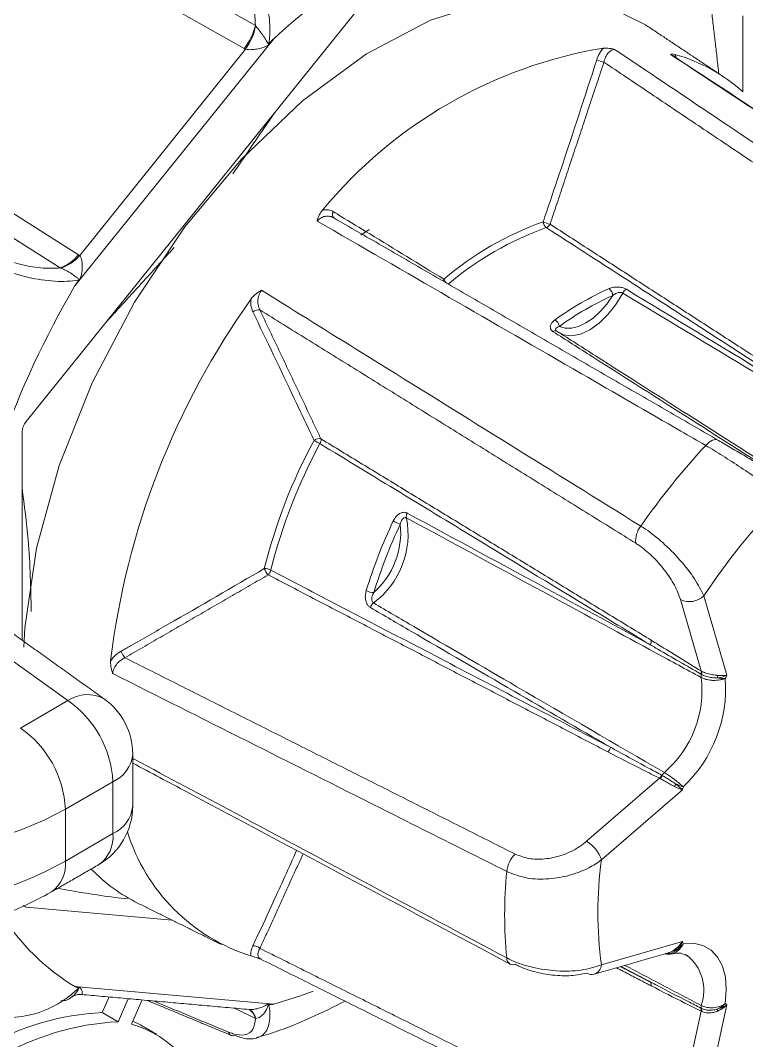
# Model space of a CAD drawing. Extents: x 12.1 to 108.7, y 1 to 80.4.
# Drawn here: x 81.182 to 81.826, y 5.116 to 6.02 of the extents above; entities that cross this region are included whole.
import ezdxf

# ---------------------------------------------------------------- set-up
doc = ezdxf.new("R2010")
doc.units = 0
doc.header["$MEASUREMENT"] = 0
doc.linetypes.add('SLD-Solid', pattern=[0])
doc.layers.get('0').update_dxf_attribs({"linetype": 'CONTINUOUS'})

msp = doc.modelspace()

# ---------------------------------------------------------------- linework, layer by layer
at = {"color": 7, "linetype": 'SLD-Solid', "lineweight": 15}
for p, q in [((81.16079, 6.14554), (81.39023, 6.01573)), ((81.38036, 5.99518), (81.15092, 6.12499)), ((81.49937, 6.05299), (81.18708, 5.66451)), ((81.82226, 5.9568), (81.82226, 6.02412)), ((81.40648, 6.00394), (81.2301, 5.78452)), ((81.23456, 5.81169), (81.38156, 5.99455)), ((81.01227, 5.95251), (81.23346, 5.81243)), ((81.21738, 5.80071), (80.99619, 5.94078)), ((81.491, 5.83474), (81.48369, 5.8298)), ((81.18354, 5.6554), (81.18354, 5.47063)), ((81.7878, 5.50983), (81.80819, 5.43949)), ((81.78537, 5.44332), (81.767, 5.50669)), ((81.12087, 5.49096), (81.2241, 5.41708)), ((81.2241, 5.41708), (81.18202, 5.39278)), ((81.68382, 5.29231), (81.74848, 5.34825)), ((81.22185, 5.32088), (81.26394, 5.34518)), ((81.26394, 5.34518), (81.26394, 5.29914)), ((81.76876, 5.33788), (81.697, 5.27578)), ((81.22185, 5.32088), (81.22185, 5.27485)), ((81.26394, 5.29914), (81.22185, 5.27485)), ((81.18444, 5.23552), (81.18708, 5.23396)), ((81.18708, 5.23396), (81.31654, 5.22239)), ((81.697, 5.18275), (81.76876, 5.20352)), ((81.77221, 5.19159), (81.7715, 5.19195)), ((81.2301, 5.16362), (81.40648, 5.14785)), ((81.25462, 5.1405), (81.26054, 5.15431)), ((81.26876, 5.13233), (81.27753, 5.15279)), ((81.28058, 5.13018), (81.2898, 5.15169)), ((81.80819, 5.14742), (81.7878, 5.05355)), ((81.26876, 5.13233), (81.25462, 5.1405)), ((81.39023, 5.13535), (81.37183, 5.14436)), ((81.767, 5.05716), (81.78537, 5.14174)), ((81.28848, 5.12948), (81.28177, 5.13296))]:
    msp.add_line(p, q, dxfattribs=at)
at = {"color": 7, "linetype": 'SLD-Solid', "lineweight": 15, "flags": 128}
for points in [[(81.73607, 6.0162), (81.7013, 6.03336), (81.65369, 6.04217), (81.60123, 6.03778), (81.54562, 6.02033), (81.48863, 5.99039), (81.4321, 5.94891), (81.37784, 5.89724), (81.32761, 5.83702), (81.28301, 5.7702), (81.24547, 5.69892), (81.21622, 5.62548), (81.19617, 5.55224), (81.18599, 5.48154), (81.18502, 5.46451)], [(81.71588, 5.77844), (81.70987, 5.76834), (81.70276, 5.75926), (81.69489, 5.75164), (81.68663, 5.74582), (81.67836, 5.7421), (81.67049, 5.74063), (81.66338, 5.7415), (81.65737, 5.74466)], [(81.65968, 5.74891), (81.66481, 5.74735), (81.67058, 5.74733), (81.67679, 5.74886), (81.68321, 5.75187), (81.68964, 5.75628), (81.69585, 5.76192), (81.70162, 5.7686), (81.70675, 5.77608)], [(81.78937, 5.64329), (81.79085, 5.6448), (81.79238, 5.64609), (81.79393, 5.64711), (81.79545, 5.64785), (81.79693, 5.6483), (81.79831, 5.64843), (81.79957, 5.64825), (81.80068, 5.64776)], [(81.76946, 5.2015), (81.77865, 5.20191), (81.78695, 5.20004), (81.79412, 5.19593), (81.79993, 5.18972), (81.8042, 5.18159), (81.8068, 5.1718), (81.80765, 5.16065), (81.80672, 5.14848)], [(81.22758, 5.15442), (81.22962, 5.15604), (81.23286, 5.16015), (81.23339, 5.16108), (81.23369, 5.16168), (81.23383, 5.16205), (81.23386, 5.16217), (81.23387, 5.16229), (81.23386, 5.16234), (81.23382, 5.16237), (81.23378, 5.16238), (81.23368, 5.16236), (81.23365, 5.16235), (81.23365, 5.16235)], [(81.40648, 5.14785), (81.43024, 5.15535), (81.4415, 5.15954)]]:
    msp.add_lwpolyline(points, dxfattribs=at)
at = {"color": 7, "linetype": 'SLD-Solid', "lineweight": 15}
for centre, radius, start, end in [((81.74997, 5.63163), 0.50656, 107.30047, 132.69416), ((81.6433, 5.90185), 0.23789, 6.39419, 56.18089), ((81.33789, 6.02823), 0.05382, 322.11772, 346.57603), ((81.33607, 6.02652), 0.05559, 324.90223, 348.38753), ((81.42754, 6.01199), 0.02821, 206.09013, 207.20676), ((81.76675, 5.5904), 0.41093, 99.52025, 140.47437), ((81.72171, 5.84577), 0.14979, 47.83465, 74.35336), ((81.70662, 6.01514), 0.03287, 245.26051, 256.90099), ((81.46272, 5.84805), 0.00415, 143.66918, 227.22868), ((81.74065, 5.5748), 0.28334, 109.65713, 130.3375), ((81.74223, 5.5729), 0.27986, 109.65713, 130.3375), ((81.65191, 5.8418), 0.00657, 181.57317, 234.47501), ((81.66078, 5.87515), 0.03692, 245.26452, 255.40871), ((81.64562, 5.84269), 0.00671, 291.56459, 330.87058), ((81.20546, 5.83394), 0.03531, 289.74024, 322.46744), ((81.2066, 5.83548), 0.03671, 287.87172, 319.599), ((81.26819, 5.82353), 0.0482, 224.23072, 224.82913), ((81.56321, 5.7879), 0.00662, 154.3525, 170.58569), ((81.56675, 5.79486), 0.01035, 203.28271, 228.92576), ((81.95548, 5.36127), 0.83984, 149.73733, 170.95621), ((81.8178, 5.52947), 0.2774, 114.27811, 125.71652), ((81.69971, 5.77655), 0.00706, 356.19256, 55.13068), ((81.72237, 5.77526), 0.00722, 116.57403, 153.89974), ((81.95372, 5.36847), 0.69682, 144.49592, 173.09272), ((81.81887, 5.5275), 0.2727, 114.27811, 125.71652), ((81.3928, 5.75635), 0.00721, 77.96001, 131.23786), ((81.65118, 5.74746), 0.00862, 9.69427, 57.12056), ((81.65606, 5.74226), 0.00274, 61.35823, 135.28529), ((81.86852, 5.41701), 0.4847, 151.57835, 166.01029), ((81.86854, 5.41705), 0.47876, 151.57835, 166.01029), ((81.44674, 5.6423), 0.00703, 76.51893, 129.70175), ((81.39794, 5.5583), 0.09979, 60.22926, 63.63986), ((81.44228, 5.64822), 0.00617, 327.6035, 8.54318), ((82.28748, 5.18402), 0.67753, 137.32271, 145.08814), ((82.27222, 5.19186), 0.57945, 135.69133, 146.71953), ((81.52997, 5.58044), 0.00592, 150.9265, 193.79231), ((81.94273, 5.37389), 0.47551, 154.80349, 162.78515), ((81.44986, 5.5645), 0.07576, 306.53607, 11.05257), ((81.44767, 5.56622), 0.07142, 311.69796, 5.89068), ((81.94169, 5.37455), 0.46744, 154.80349, 162.78515), ((81.52899, 5.60522), 0.03329, 240.2437, 252.02563), ((81.7477, 5.55888), 0.0204, 140.81604, 186.36574), ((81.41272, 5.53915), 0.01534, 198.8576, 223.56246), ((81.3983, 5.52199), 0.0122, 62.24936, 90.46299), ((81.39573, 5.53467), 0.00846, 313.91061, 347.13141), ((81.49517, 5.52659), 0.01369, 240.98383, 270.05668), ((81.77507, 5.52372), 0.01885, 244.65949, 312.50166), ((81.50055, 5.49705), 0.00862, 130.33098, 163.34183), ((81.73505, 5.46972), 0.00608, 328.6091, 8.70498), ((81.28652, 5.46578), 0.01598, 197.87811, 222.16206), ((81.68995, 5.42611), 0.09614, 310.76764, 6.821), ((81.68709, 5.42791), 0.11996, 313.36553, 4.22311), ((81.78033, 5.44246), 0.00511, 338.05331, 9.70612), ((81.79076, 5.4385), 0.00544, 161.27214, 190.27792), ((81.78058, 5.44196), 0.00531, 341.20496, 12.23868), ((81.8106, 5.43646), 0.01099, 164.32456, 176.18725), ((82.21404, 5.22099), 0.46093, 151.70223, 152.09016), ((81.24139, 5.3915), 0.03087, 60.8492, 124.06056), ((81.22151, 5.36967), 0.06, 0, 54.40955), ((81.17108, 5.34072), 0.09296, 2.75234, 55.22641), ((81.129, 5.31642), 0.09296, 2.75234, 55.22641), ((81.69677, 5.37774), 0.00847, 313.96513, 346.14149), ((81.25266, 5.37183), 0.02894, 292.95059, 355.72927), ((81.74258, 5.35421), 0.00838, 314.75173, 337.65583), ((81.74308, 5.3544), 0.00862, 312.43073, 334.71887), ((81.75873, 5.34703), 0.00868, 133.75363, 154.84802), ((81.77201, 5.3361), 0.01129, 142.07981, 154.93284), ((82.13059, 5.25053), 0.37222, 165.98099, 166.42835), ((81.22151, 5.32363), 0.06, 299.99731, 0), ((81.2519, 5.32633), 0.02974, 293.88355, 354.7963), ((81.43626, 5.34986), 0.16678, 197.17742, 252.62783), ((81.23434, 5.29599), 0.02977, 305.2317, 6.08048), ((81.66819, 5.26634), 0.03031, 18.15745, 58.95779), ((81.19225, 5.27169), 0.02978, 305.27012, 6.07703), ((81.63809, 5.26306), 0.02514, 134.46512, 174.27147), ((82.03221, 5.22927), 0.33843, 172.09981, 187.90019), ((81.35461, 5.37444), 0.15317, 224.1517, 243.56208), ((82.00658, 5.22724), 0.39537, 174.43694, 185.56306), ((81.33122, 5.33056), 0.19517, 211.80275, 238.79582), ((81.90924, 5.25053), 0.14814, 198.50243, 199.32924), ((81.38857, 5.1914), 0.00827, 46.11697, 93.59712), ((81.76117, 5.19321), 0.00305, 50.58132, 78.35287), ((81.61938, 5.18877), 0.0063, 178.64713, 238.23597), ((81.61838, 5.1884), 0.00551, 245.13418, 292.46674), ((81.74844, 5.16022), 0.03936, 339.93063, 52.85467), ((81.68838, 5.18266), 0.00848, 237.50938, 284.88152), ((81.68715, 5.18376), 0.0099, 290.14284, 354.17128), ((81.73769, 5.16519), 0.00351, 343.40953, 43.50978), ((81.26669, 5.14751), 0.03621, 154.49149, 155.82103), ((81.43512, 5.13719), 0.03443, 161.61385, 162.96273), ((81.85988, 5.22097), 0.08989, 233.74643, 234.89998), ((81.26526, 4.91164), 0.2291, 92.66082, 147.29955), ((81.37789, 5.13248), 0.01267, 13.06967, 57.87965), ((81.38112, 5.13524), 0.00873, 44.84736, 64.40205), ((81.37779, 5.13245), 0.01306, 12.83922, 43.2081), ((81.78102, 5.14266), 0.00444, 348.07572, 24.28967), ((81.78957, 5.14579), 0.00427, 167.36693, 201.75742), ((81.78153, 5.14262), 0.00438, 345.73147, 21.24843), ((81.81687, 5.14635), 0.01745, 189.07646, 195.10293), ((81.28011, 4.90075), 0.23186, 92.80505, 148.59949), ((81.25356, 5.03721), 0.09683, 10.37871, 73.79273), ((81.37091, 5.12461), 0.00481, 197.00509, 245.57702), ((81.37058, 5.12446), 0.00455, 248.54523, 289.19716)]:
    msp.add_arc(centre, radius, start, end, dxfattribs=at)
for centre, major_axis, ratio, start_param, end_param in [((81.19061, 5.65948), (0.005, 0.00866), 0.577407, 1.308963, 2.356117), ((81.04508, 5.43242), (0.24992, -0.01056), 0.603442, 4.004832, 5.523269), ((81.04508, 5.36741), (0.24994, 0.00962), 0.549881, 3.95819, 5.476626), ((81.19061, 5.24307), (0.005, 0.00866), 0.577356, 3.13471, 3.403314)]:
    msp.add_ellipse(centre, major_axis=major_axis, ratio=ratio, start_param=start_param, end_param=end_param, dxfattribs=at)
for points, knots in [([(81.89425, 5.97281), (81.89267, 5.98074), (81.88667, 6.01096), (81.86914, 6.05883), (81.83758, 6.11119), (81.80827, 6.14491), (81.78848, 6.15807), (81.78463, 6.16063)], [0, 0, 0, 0, 0.100725, 0.383813, 0.663284, 0.934608, 1, 1, 1, 1]), ([(81.37208, 6.07793), (81.37637, 6.07438), (81.38491, 6.06731), (81.39472, 6.05138), (81.40137, 6.03303), (81.40364, 6.01535), (81.40293, 6.00428), (81.40224, 5.9998), (81.4022, 5.99958)], [0, 0, 0, 0, 0.20087, 0.40002, 0.605987, 0.832568, 0.991709, 1, 1, 1, 1]), ([(81.39023, 6.01573), (81.39001, 6.02097), (81.38957, 6.03143), (81.38469, 6.04676), (81.37696, 6.06041), (81.36986, 6.06638), (81.36631, 6.06937)], [0, 0, 0, 0, 0.255736, 0.511069, 0.755325, 1, 1, 1, 1]), ([(81.39053, 6.01533), (81.39123, 6.01445), (81.39298, 6.01227), (81.39585, 6.00851), (81.39874, 6.00434), (81.40067, 6.00134), (81.40147, 5.9996), (81.40186, 5.99932), (81.40194, 5.9993), (81.40199, 5.99932), (81.40205, 5.99935), (81.40211, 5.99941), (81.40216, 5.99949), (81.40219, 5.99956), (81.4022, 5.99958)], [0, 0, 0, 0, 0.153502, 0.380166, 0.626293, 0.875654, 0.967797, 0.976809, 0.980954, 0.984134, 0.9874, 0.990544, 0.996552, 1, 1, 1, 1]), ([(81.40245, 5.99909), (81.40235, 5.99897), (81.40215, 5.99874), (81.40176, 5.99835), (81.40081, 5.9976), (81.39838, 5.99648), (81.39437, 5.99522), (81.38928, 5.99436), (81.3848, 5.99407), (81.38246, 5.99442), (81.38156, 5.99455)], [0, 0, 0, 0, 0.020895, 0.038908, 0.075404, 0.191564, 0.449116, 0.682572, 0.877716, 1, 1, 1, 1]), ([(81.4022, 5.99958), (81.40331, 6.00071), (81.40474, 6.00217), (81.40616, 6.00362), (81.40648, 6.00394)], [0, 0, 0, 0, 0.779301, 1, 1, 1, 1]), ([(81.40648, 6.00394), (81.40623, 6.00364), (81.40489, 6.00202), (81.40354, 6.0004), (81.40245, 5.99909)], [0, 0, 0, 0, 0.1860264, 1, 1, 1, 1]), ([(81.69287, 5.98529), (81.69298, 5.98564), (81.69382, 5.98813), (81.69565, 5.99198), (81.69786, 5.99458), (81.69878, 5.99567)], [0, 0, 0, 0, 0.086635, 0.616356, 1, 1, 1, 1]), ([(81.69878, 5.99567), (81.7, 5.99567), (81.70286, 5.99568), (81.70652, 5.99495), (81.70863, 5.99448), (81.70868, 5.99447)], [0, 0, 0, 0, 0.417944, 0.987082, 1, 1, 1, 1]), ([(81.70868, 5.99447), (81.70801, 5.99437), (81.7063, 5.99411), (81.70363, 5.9922), (81.70106, 5.98869), (81.69973, 5.98536), (81.69924, 5.98341), (81.69917, 5.98313)], [0, 0, 0, 0, 0.164481, 0.417753, 0.679386, 0.95477, 1, 1, 1, 1]), ([(81.70868, 5.99447), (81.71464, 5.99047), (81.74774, 5.96823), (81.85385, 5.89691), (81.95398, 5.82956), (82.02698, 5.78046)], [0, 0, 0, 0, 0.056184, 0.311886, 1, 1, 1, 1]), ([(81.75805, 5.99006), (81.75806, 5.99006), (81.75845, 5.99031), (81.75928, 5.99064), (81.76127, 5.9902), (81.76211, 5.99001)], [0, 0, 0, 0, 0.0129183, 0.5820561, 1, 1, 1, 1]), ([(82.08447, 5.77532), (82.07751, 5.7799), (82.04274, 5.80279), (81.93393, 5.87439), (81.83208, 5.94137), (81.75805, 5.99006)], [0, 0, 0, 0, 0.063926, 0.319628, 1, 1, 1, 1]), ([(81.75973, 5.9891), (81.75939, 5.9894), (81.75886, 5.98986), (81.75826, 5.99001), (81.75805, 5.99006)], [0, 0, 0, 0, 0.644508, 1, 1, 1, 1]), ([(82.08587, 5.77469), (82.05466, 5.79524), (81.94599, 5.8668), (81.83729, 5.93828), (81.75982, 5.98923)], [0, 0, 0, 0, 0.287192, 1, 1, 1, 1]), ([(81.76211, 5.99001), (81.76236, 5.98952), (81.76279, 5.98866), (81.76299, 5.98755), (81.76308, 5.98708)], [0, 0, 0, 0, 0.5677674, 1, 1, 1, 1]), ([(81.64534, 5.84162), (81.6464, 5.84476), (81.65175, 5.86043), (81.66783, 5.90827), (81.68239, 5.95307), (81.69287, 5.98529)], [0, 0, 0, 0, 0.0656029, 0.3280162, 1, 1, 1, 1]), ([(81.44502, 5.84227), (81.44503, 5.84231), (81.44551, 5.84427), (81.44652, 5.8477), (81.44881, 5.85067), (81.44979, 5.85193)], [0, 0, 0, 0, 0.012918, 0.582056, 1, 1, 1, 1]), ([(81.45991, 5.84501), (81.4597, 5.84513), (81.45827, 5.84596), (81.45533, 5.84683), (81.45111, 5.84643), (81.44756, 5.84474), (81.44574, 5.84296), (81.44502, 5.84227)], [0, 0, 0, 0, 0.04523, 0.320614, 0.582247, 0.835519, 1, 1, 1, 1]), ([(81.44979, 5.85193), (81.45109, 5.85213), (81.45421, 5.8526), (81.45741, 5.85165), (81.45914, 5.85065), (81.45938, 5.85051)], [0, 0, 0, 0, 0.383644, 0.913365, 1, 1, 1, 1]), ([(81.45938, 5.85051), (81.46154, 5.84919), (81.47232, 5.84262), (81.50514, 5.82261), (81.53545, 5.80409), (81.55725, 5.79077)], [0, 0, 0, 0, 0.065603, 0.328016, 1, 1, 1, 1]), ([(81.78937, 5.64329), (81.78203, 5.64753), (81.74534, 5.66873), (81.63054, 5.73506), (81.52311, 5.79714), (81.44502, 5.84227)], [0, 0, 0, 0, 0.063926, 0.319628, 1, 1, 1, 1]), ([(81.92919, 5.65461), (81.9269, 5.65609), (81.91547, 5.66349), (81.86744, 5.69459), (81.77603, 5.75375), (81.69375, 5.80693), (81.64809, 5.83645)], [0, 0, 0, 0, 0.024416, 0.122079, 0.512732, 1, 1, 1, 1]), ([(81.15978, 5.81245), (81.16132, 5.81163), (81.16741, 5.80838), (81.18107, 5.80352), (81.20018, 5.80002), (81.2117, 5.80048), (81.21738, 5.80071)], [0, 0, 0, 0, 0.092743, 0.368056, 0.688408, 1, 1, 1, 1]), ([(81.23456, 5.81169), (81.23499, 5.81097), (81.23613, 5.80912), (81.23688, 5.80478), (81.23692, 5.79936), (81.23614, 5.79465), (81.23522, 5.79161), (81.2346, 5.79041), (81.23428, 5.78991), (81.2341, 5.78967), (81.234, 5.78954)], [0, 0, 0, 0, 0.122284, 0.317428, 0.550884, 0.808436, 0.924596, 0.961092, 0.979105, 1, 1, 1, 1]), ([(81.23365, 5.7899), (81.23348, 5.78987), (81.23038, 5.78932), (81.22059, 5.78831), (81.20172, 5.78935), (81.17852, 5.79462), (81.1624, 5.80085), (81.15513, 5.80477), (81.15329, 5.80576)], [0, 0, 0, 0, 0.008302, 0.1535201, 0.4388254, 0.6982845, 0.9237909, 1, 1, 1, 1]), ([(81.23365, 5.7899), (81.23368, 5.78993), (81.23374, 5.78997), (81.23381, 5.79005), (81.23385, 5.79012), (81.23387, 5.7902), (81.23387, 5.79032), (81.23377, 5.7906), (81.23306, 5.79137), (81.23088, 5.79318), (81.22682, 5.79603), (81.22194, 5.79884), (81.21898, 5.80008), (81.21787, 5.80054)], [0, 0, 0, 0, 0.006251, 0.010873, 0.014164, 0.017464, 0.021803, 0.032032, 0.073944, 0.240397, 0.569572, 0.838891, 1, 1, 1, 1]), ([(81.2301, 5.78452), (81.23036, 5.78492), (81.23154, 5.78671), (81.23273, 5.7885), (81.23365, 5.7899)], [0, 0, 0, 0, 0.220699, 1, 1, 1, 1]), ([(81.234, 5.78954), (81.23294, 5.78818), (81.23164, 5.78651), (81.23034, 5.78483), (81.2301, 5.78452)], [0, 0, 0, 0, 0.813974, 1, 1, 1, 1]), ([(81.38646, 5.77315), (81.38754, 5.77445), (81.3901, 5.77752), (81.39358, 5.77968), (81.39561, 5.78083), (81.39565, 5.78085)], [0, 0, 0, 0, 0.417944, 0.987082, 1, 1, 1, 1]), ([(81.39565, 5.78085), (81.39512, 5.78001), (81.39366, 5.77771), (81.3924, 5.77324), (81.39238, 5.76793), (81.39366, 5.76491), (81.3943, 5.7634)], [0, 0, 0, 0, 0.156476, 0.428039, 0.712633, 1, 1, 1, 1]), ([(81.39565, 5.78085), (81.40195, 5.77694), (81.4369, 5.75521), (81.54898, 5.68554), (81.65476, 5.61974), (81.73188, 5.57178)], [0, 0, 0, 0, 0.056184, 0.311886, 1, 1, 1, 1]), ([(81.71914, 5.78172), (81.71889, 5.78186), (81.71783, 5.78246), (81.7153, 5.78336), (81.71155, 5.78387), (81.70736, 5.78364), (81.70506, 5.78281), (81.70374, 5.78234)], [0, 0, 0, 0, 0.056803, 0.249162, 0.475339, 0.701406, 1, 1, 1, 1]), ([(81.71914, 5.78172), (81.76105, 5.75639), (81.83112, 5.71405), (81.90108, 5.67165), (81.92919, 5.65461)], [0, 0, 0, 0, 0.598184, 1, 1, 1, 1]), ([(81.38805, 5.76177), (81.38733, 5.76369), (81.38603, 5.76717), (81.38633, 5.7713), (81.38646, 5.77315)], [0, 0, 0, 0, 0.552199, 1, 1, 1, 1]), ([(81.70675, 5.77608), (81.70763, 5.77675), (81.70911, 5.77787), (81.71143, 5.77878), (81.71297, 5.77902), (81.71411, 5.77902), (81.71489, 5.77888), (81.71552, 5.77865), (81.71576, 5.7785), (81.71588, 5.77844)], [0, 0, 0, 0, 0.34673, 0.581129, 0.720204, 0.790705, 0.905611, 0.953256, 1, 1, 1, 1]), ([(81.97082, 5.62461), (81.95784, 5.63247), (81.91481, 5.6585), (81.82987, 5.70981), (81.75782, 5.75318), (81.71588, 5.77844)], [0, 0, 0, 0, 0.153014, 0.506934, 1, 1, 1, 1]), ([(81.44224, 5.64771), (81.44108, 5.65019), (81.43527, 5.66261), (81.41739, 5.70055), (81.40032, 5.73616), (81.38805, 5.76177)], [0, 0, 0, 0, 0.065603, 0.328016, 1, 1, 1, 1]), ([(81.65586, 5.7547), (81.65483, 5.75385), (81.65304, 5.75238), (81.65175, 5.74987), (81.65155, 5.74768), (81.65226, 5.74567), (81.6535, 5.74468), (81.65412, 5.74418)], [0, 0, 0, 0, 0.273331, 0.47686, 0.65651, 0.828448, 1, 1, 1, 1]), ([(81.8587, 5.61391), (81.83127, 5.63135), (81.77454, 5.66741), (81.70637, 5.71085), (81.66562, 5.73685), (81.65412, 5.74418)], [0, 0, 0, 0, 0.401816, 0.831187, 1, 1, 1, 1]), ([(81.65737, 5.74466), (81.65711, 5.74486), (81.65679, 5.7451), (81.65641, 5.74564), (81.65624, 5.74631), (81.65661, 5.74721), (81.65771, 5.74817), (81.65894, 5.74863), (81.65968, 5.74891)], [0, 0, 0, 0, 0.118661, 0.142604, 0.293282, 0.465512, 0.680632, 1, 1, 1, 1]), ([(81.65737, 5.74466), (81.66886, 5.73733), (81.70958, 5.71138), (81.79224, 5.65877), (81.8635, 5.61352), (81.90546, 5.58688)], [0, 0, 0, 0, 0.139147, 0.493066, 1, 1, 1, 1]), ([(81.74024, 5.46655), (81.73786, 5.468), (81.72594, 5.47527), (81.6759, 5.50577), (81.5807, 5.56378), (81.49503, 5.61596), (81.44749, 5.64491)], [0, 0, 0, 0, 0.024416, 0.122079, 0.512732, 1, 1, 1, 1]), ([(81.80068, 5.64776), (81.80445, 5.64557), (81.81199, 5.64119), (81.82491, 5.63356), (81.83747, 5.62607), (81.84775, 5.61987), (81.85258, 5.6169), (81.8546, 5.61566)], [0, 0, 0, 0, 0.204174, 0.408136, 0.617898, 0.840881, 1, 1, 1, 1]), ([(81.85757, 5.59662), (81.8552, 5.5986), (81.84949, 5.60338), (81.83677, 5.61275), (81.82087, 5.62364), (81.80425, 5.63439), (81.79434, 5.64032), (81.78937, 5.64329)], [0, 0, 0, 0, 0.156463, 0.377207, 0.586936, 0.792743, 1, 1, 1, 1]), ([(81.18354, 5.60546), (81.18555, 5.59008), (81.19044, 5.55259), (81.19121, 5.51702), (81.19166, 5.49604)], [0, 0, 0, 0, 0.41028, 1, 1, 1, 1]), ([(81.5248, 5.58331), (81.52455, 5.58343), (81.52348, 5.58395), (81.52113, 5.58421), (81.51797, 5.58309), (81.51477, 5.58044), (81.5133, 5.57781), (81.51247, 5.57632)], [0, 0, 0, 0, 0.056803, 0.249162, 0.475339, 0.701406, 1, 1, 1, 1]), ([(81.5248, 5.58331), (81.56777, 5.56007), (81.63961, 5.52122), (81.7114, 5.48222), (81.74024, 5.46655)], [0, 0, 0, 0, 0.598184, 1, 1, 1, 1]), ([(81.51872, 5.57355), (81.51902, 5.57463), (81.51954, 5.57643), (81.52079, 5.57824), (81.5218, 5.579), (81.52263, 5.57931), (81.52328, 5.57935), (81.52385, 5.57921), (81.5241, 5.57908), (81.52422, 5.57902)], [0, 0, 0, 0, 0.34673, 0.581129, 0.720204, 0.790705, 0.905611, 0.953256, 1, 1, 1, 1]), ([(81.78541, 5.43753), (81.77209, 5.44477), (81.72798, 5.46874), (81.64093, 5.51597), (81.56717, 5.55582), (81.52422, 5.57902)], [0, 0, 0, 0, 0.153014, 0.506934, 1, 1, 1, 1]), ([(81.73188, 5.57178), (81.73327, 5.57089), (81.73958, 5.56689), (81.75182, 5.5572), (81.76721, 5.54162), (81.78044, 5.52459), (81.78536, 5.51473), (81.7878, 5.50983)], [0, 0, 0, 0, 0.06206, 0.280895, 0.514816, 0.758819, 1, 1, 1, 1]), ([(81.767, 5.50669), (81.76548, 5.51082), (81.76244, 5.51908), (81.75327, 5.53291), (81.74221, 5.54534), (81.73317, 5.55291), (81.72846, 5.55595), (81.72742, 5.55662)], [0, 0, 0, 0, 0.244965, 0.490375, 0.723034, 0.938923, 1, 1, 1, 1]), ([(81.27131, 5.46088), (81.2741, 5.46247), (81.28804, 5.47041), (81.33051, 5.49468), (81.36989, 5.51766), (81.3982, 5.53419)], [0, 0, 0, 0, 0.065603, 0.328016, 1, 1, 1, 1]), ([(81.40398, 5.53278), (81.40643, 5.53151), (81.41867, 5.52511), (81.47011, 5.49825), (81.56798, 5.44716), (81.65609, 5.40121), (81.705, 5.37571)], [0, 0, 0, 0, 0.024416, 0.122079, 0.512732, 1, 1, 1, 1]), ([(81.48853, 5.51461), (81.48817, 5.51313), (81.48756, 5.51053), (81.48781, 5.50669), (81.48872, 5.50362), (81.49021, 5.50106), (81.4916, 5.50003), (81.49229, 5.49952)], [0, 0, 0, 0, 0.273331, 0.47686, 0.65651, 0.828448, 1, 1, 1, 1]), ([(81.49497, 5.50362), (81.49468, 5.50383), (81.49433, 5.50409), (81.49382, 5.50484), (81.49341, 5.50592), (81.49336, 5.50778), (81.49386, 5.51021), (81.49469, 5.51189), (81.49518, 5.5129)], [0, 0, 0, 0, 0.118661, 0.142604, 0.293282, 0.465512, 0.680632, 1, 1, 1, 1]), ([(81.49497, 5.50362), (81.50692, 5.49663), (81.54924, 5.47185), (81.63514, 5.42169), (81.70915, 5.37865), (81.75273, 5.3533)], [0, 0, 0, 0, 0.139147, 0.493066, 1, 1, 1, 1]), ([(81.705, 5.37571), (81.67649, 5.39227), (81.61754, 5.42651), (81.54664, 5.4678), (81.50425, 5.49254), (81.49229, 5.49952)], [0, 0, 0, 0, 0.401816, 0.831187, 1, 1, 1, 1]), ([(81.78507, 5.44055), (81.77237, 5.44794), (81.75741, 5.45664), (81.74248, 5.46526), (81.74024, 5.46655)], [0, 0, 0, 0, 0.849802, 1, 1, 1, 1]), ([(81.74106, 5.47064), (81.74327, 5.46928), (81.75802, 5.46028), (81.7728, 5.45111), (81.78537, 5.44332)], [0, 0, 0, 0, 0.150177, 1, 1, 1, 1]), ([(81.26196, 5.45227), (81.26296, 5.45357), (81.26535, 5.45669), (81.26879, 5.4594), (81.271, 5.46069), (81.27131, 5.46088)], [0, 0, 0, 0, 0.383644, 0.913365, 1, 1, 1, 1]), ([(81.27467, 5.45506), (81.27442, 5.45493), (81.27262, 5.45403), (81.26953, 5.45186), (81.2662, 5.44804), (81.26431, 5.44427), (81.26396, 5.44198), (81.26382, 5.44107)], [0, 0, 0, 0, 0.04523, 0.320614, 0.582247, 0.835519, 1, 1, 1, 1]), ([(81.26382, 5.44107), (81.26381, 5.44112), (81.26308, 5.44331), (81.26193, 5.44718), (81.26195, 5.45075), (81.26196, 5.45227)], [0, 0, 0, 0, 0.012918, 0.582056, 1, 1, 1, 1]), ([(81.61308, 5.26557), (81.60563, 5.26931), (81.56841, 5.288), (81.45198, 5.34648), (81.34302, 5.40126), (81.26382, 5.44107)], [0, 0, 0, 0, 0.063926, 0.319628, 1, 1, 1, 1]), ([(81.80672, 5.43674), (81.80668, 5.43672), (81.80663, 5.43671), (81.80656, 5.43667), (81.80644, 5.43663), (81.80616, 5.43651), (81.80554, 5.43629), (81.80414, 5.43584), (81.8011, 5.43516), (81.79702, 5.43487), (81.79244, 5.43523), (81.78863, 5.43603), (81.78641, 5.43707), (81.78541, 5.43753)], [0, 0, 0, 0, 0.007067, 0.008531, 0.013729, 0.028139, 0.057805, 0.119651, 0.255243, 0.503841, 0.641027, 0.838394, 1, 1, 1, 1]), ([(81.79963, 5.43719), (81.79934, 5.43719), (81.79749, 5.43723), (81.79399, 5.43754), (81.78931, 5.43854), (81.78684, 5.43968), (81.78561, 5.44025)], [0, 0, 0, 0, 0.061214, 0.387729, 0.695884, 1, 1, 1, 1]), ([(81.78577, 5.44308), (81.78703, 5.44249), (81.78956, 5.44131), (81.79436, 5.44014), (81.79788, 5.43964), (81.79973, 5.43945), (81.80002, 5.43942)], [0, 0, 0, 0, 0.3024, 0.609801, 0.937989, 1, 1, 1, 1]), ([(81.80819, 5.43949), (81.80815, 5.43947), (81.80648, 5.43871), (81.80371, 5.43777), (81.8006, 5.43733), (81.79963, 5.43719)], [0, 0, 0, 0, 0.018348, 0.69417, 1, 1, 1, 1]), ([(81.79963, 5.43719), (81.80048, 5.43706), (81.80227, 5.4368), (81.80429, 5.43669), (81.8056, 5.43669), (81.80619, 5.43671), (81.80645, 5.43672), (81.80657, 5.43673), (81.80664, 5.43674), (81.80668, 5.43674), (81.80672, 5.43674)], [0, 0, 0, 0, 0.315172, 0.674072, 0.841266, 0.92242, 0.962073, 0.977142, 0.981068, 1, 1, 1, 1]), ([(81.80002, 5.43942), (81.80095, 5.43935), (81.80395, 5.43912), (81.80658, 5.43926), (81.80815, 5.43949), (81.80819, 5.43949)], [0, 0, 0, 0, 0.306093, 0.981681, 1, 1, 1, 1]), ([(81.705, 5.37571), (81.70725, 5.37448), (81.7185, 5.36829), (81.73359, 5.36004), (81.7465, 5.35309), (81.75034, 5.35102)], [0, 0, 0, 0, 0.149392, 0.746961, 1, 1, 1, 1]), ([(81.28151, 5.36581), (81.28216, 5.36546), (81.31256, 5.34924), (81.42307, 5.29027), (81.53296, 5.23165), (81.61308, 5.18891)], [0, 0, 0, 0, 0.005814, 0.275163, 1, 1, 1, 1]), ([(81.74848, 5.34825), (81.74351, 5.35074), (81.72813, 5.35844), (81.71294, 5.36631), (81.70265, 5.37164)], [0, 0, 0, 0, 0.323173, 1, 1, 1, 1]), ([(81.28151, 5.36167), (81.29754, 5.35313), (81.409, 5.2937), (81.52057, 5.23432), (81.6161, 5.18347)], [0, 0, 0, 0, 0.14378, 1, 1, 1, 1]), ([(81.76179, 5.34088), (81.76153, 5.34101), (81.75991, 5.34178), (81.75684, 5.34344), (81.75255, 5.34592), (81.75011, 5.34734), (81.74889, 5.34804)], [0, 0, 0, 0, 0.062329, 0.390489, 0.697879, 1, 1, 1, 1]), ([(81.75087, 5.35072), (81.75205, 5.35002), (81.75441, 5.3486), (81.75847, 5.346), (81.76137, 5.34412), (81.76287, 5.34319), (81.76311, 5.34304)], [0, 0, 0, 0, 0.303836, 0.61198, 0.938473, 1, 1, 1, 1]), ([(81.75273, 5.3533), (81.75368, 5.35272), (81.7558, 5.35142), (81.75903, 5.34914), (81.76269, 5.34639), (81.76571, 5.34396), (81.7678, 5.34218), (81.76872, 5.34137), (81.76911, 5.34102), (81.76928, 5.34086), (81.76936, 5.34079), (81.7694, 5.34075), (81.76943, 5.34072), (81.76946, 5.3407)], [0, 0, 0, 0, 0.161606, 0.358973, 0.496159, 0.744757, 0.880349, 0.942195, 0.971861, 0.986271, 0.991469, 0.992933, 1, 1, 1, 1]), ([(81.76876, 5.33788), (81.76873, 5.33789), (81.76744, 5.33837), (81.76522, 5.33929), (81.7626, 5.34051), (81.76179, 5.34088)], [0, 0, 0, 0, 0.018319, 0.693907, 1, 1, 1, 1]), ([(81.76946, 5.3407), (81.76943, 5.34071), (81.76939, 5.34072), (81.76932, 5.34074), (81.76922, 5.34076), (81.76899, 5.34083), (81.76847, 5.34099), (81.76731, 5.34137), (81.7655, 5.34203), (81.76387, 5.34272), (81.76311, 5.34304)], [0, 0, 0, 0, 0.018932, 0.022858, 0.037927, 0.07758, 0.158734, 0.325928, 0.684828, 1, 1, 1, 1]), ([(81.76311, 5.34304), (81.76379, 5.34246), (81.76601, 5.34059), (81.76777, 5.33891), (81.76874, 5.3379), (81.76876, 5.33788)], [0, 0, 0, 0, 0.30583, 0.981652, 1, 1, 1, 1]), ([(81.62048, 5.281), (81.6244, 5.27949), (81.63223, 5.27647), (81.64675, 5.27624), (81.66161, 5.27932), (81.67448, 5.28504), (81.68108, 5.29017), (81.68382, 5.29231)], [0, 0, 0, 0, 0.2041742, 0.4081358, 0.6178978, 0.8408813, 1, 1, 1, 1]), ([(81.38805, 5.19966), (81.38925, 5.20223), (81.39526, 5.21511), (81.40833, 5.24316), (81.41994, 5.26891), (81.42685, 5.28425)], [0, 0, 0, 0, 0.091824, 0.459122, 1, 1, 1, 1]), ([(81.697, 5.27578), (81.69338, 5.27335), (81.68467, 5.26749), (81.66762, 5.26122), (81.64793, 5.25827), (81.62867, 5.25934), (81.61829, 5.26349), (81.61308, 5.26557)], [0, 0, 0, 0, 0.156463, 0.377207, 0.586936, 0.792743, 1, 1, 1, 1]), ([(80.8932, 5.23173), (80.9016, 5.22825), (80.92541, 5.21838), (80.96943, 5.208), (81.02448, 5.20302), (81.08059, 5.20573), (81.13499, 5.216), (81.17816, 5.23067), (81.20117, 5.24297), (81.20943, 5.24738)], [0, 0, 0, 0, 0.089821, 0.254422, 0.417622, 0.580011, 0.742977, 0.90782, 1, 1, 1, 1]), ([(81.21425, 5.25071), (81.23193, 5.24764), (81.2539, 5.24382), (81.27322, 5.24164), (81.277, 5.24122)], [0, 0, 0, 0, 0.804689, 1, 1, 1, 1]), ([(81.76946, 5.2015), (81.76943, 5.20145), (81.7694, 5.20139), (81.76936, 5.20129), (81.76928, 5.20114), (81.76911, 5.2008), (81.76872, 5.20008), (81.7678, 5.19858), (81.76571, 5.19592), (81.76274, 5.19353), (81.76036, 5.19276), (81.75954, 5.1925)], [0, 0, 0, 0, 0.011158, 0.01347, 0.021677, 0.044428, 0.091268, 0.188918, 0.403006, 0.795519, 1, 1, 1, 1]), ([(81.76179, 5.1962), (81.7626, 5.19682), (81.76522, 5.19882), (81.76744, 5.2015), (81.76873, 5.20347), (81.76876, 5.20352)], [0, 0, 0, 0, 0.306093, 0.981681, 1, 1, 1, 1]), ([(81.76876, 5.20352), (81.76874, 5.20346), (81.76777, 5.20134), (81.76601, 5.19843), (81.76379, 5.19625), (81.76311, 5.19557)], [0, 0, 0, 0, 0.018348, 0.69417, 1, 1, 1, 1]), ([(81.76311, 5.19557), (81.76387, 5.19606), (81.7655, 5.19712), (81.76731, 5.19884), (81.76847, 5.20018), (81.76899, 5.20085), (81.76922, 5.20117), (81.76932, 5.20131), (81.76939, 5.2014), (81.76943, 5.20145), (81.76946, 5.2015)], [0, 0, 0, 0, 0.315172, 0.674072, 0.841266, 0.92242, 0.962073, 0.977142, 0.981068, 1, 1, 1, 1]), ([(81.38646, 5.19069), (81.38639, 5.1911), (81.38609, 5.19283), (81.38647, 5.19587), (81.38762, 5.19862), (81.38805, 5.19966)], [0, 0, 0, 0, 0.165835, 0.685376, 1, 1, 1, 1]), ([(81.3943, 5.19736), (81.39391, 5.19662), (81.39286, 5.19465), (81.39227, 5.19179), (81.39276, 5.18928), (81.39409, 5.18849), (81.39467, 5.18815)], [0, 0, 0, 0, 0.183747, 0.485124, 0.773126, 1, 1, 1, 1]), ([(81.7535, 5.19268), (81.75444, 5.1924), (81.75643, 5.19182), (81.75847, 5.19235), (81.75955, 5.19263)], [0, 0, 0, 0, 0.4733556, 1, 1, 1, 1]), ([(81.76311, 5.19557), (81.76287, 5.1954), (81.76137, 5.19432), (81.75849, 5.193), (81.75548, 5.19232), (81.75409, 5.19274), (81.7539, 5.19279)], [0, 0, 0, 0, 0.08229, 0.521226, 0.935478, 1, 1, 1, 1]), ([(81.75644, 5.19357), (81.75653, 5.19359), (81.75809, 5.19379), (81.75991, 5.19493), (81.76153, 5.19602), (81.76179, 5.1962)], [0, 0, 0, 0, 0.051659, 0.849288, 1, 1, 1, 1]), ([(81.75851, 5.19223), (81.76098, 5.1927), (81.76673, 5.19378), (81.76974, 5.19228), (81.77147, 5.19143)], [0, 0, 0, 0, 0.428118, 1, 1, 1, 1]), ([(81.39565, 5.18768), (81.39561, 5.18769), (81.39358, 5.18839), (81.3901, 5.18959), (81.38754, 5.19036), (81.38646, 5.19069)], [0, 0, 0, 0, 0.012918, 0.582056, 1, 1, 1, 1]), ([(81.61308, 5.18891), (81.61454, 5.18818), (81.62119, 5.18484), (81.63588, 5.17998), (81.65755, 5.17681), (81.67964, 5.17737), (81.69123, 5.18096), (81.697, 5.18275)], [0, 0, 0, 0, 0.06206, 0.280895, 0.514816, 0.758819, 1, 1, 1, 1]), ([(81.68382, 5.17551), (81.67945, 5.17458), (81.6707, 5.17272), (81.65404, 5.17327), (81.63768, 5.1763), (81.62658, 5.18021), (81.62158, 5.18275), (81.62048, 5.18331)], [0, 0, 0, 0, 0.244965, 0.490375, 0.723034, 0.938923, 1, 1, 1, 1]), ([(81.74024, 5.16761), (81.74247, 5.16645), (81.75362, 5.16064), (81.76856, 5.1529), (81.78129, 5.14641), (81.78507, 5.14448)], [0, 0, 0, 0, 0.149392, 0.746961, 1, 1, 1, 1]), ([(81.15329, 5.13973), (81.15513, 5.13909), (81.1624, 5.13655), (81.17852, 5.13538), (81.20172, 5.14051), (81.22059, 5.15078), (81.23038, 5.1591), (81.23348, 5.16218), (81.23365, 5.16235)], [0, 0, 0, 0, 0.0762091, 0.3017155, 0.5611746, 0.8464799, 0.991698, 1, 1, 1, 1]), ([(81.22774, 5.15422), (81.22791, 5.15439), (81.22898, 5.15545), (81.23365, 5.15694), (81.23606, 5.15638), (81.23682, 5.1562)], [0, 0, 0, 0, 0.113852, 0.721664, 1, 1, 1, 1]), ([(81.23365, 5.16235), (81.23273, 5.16267), (81.23154, 5.16309), (81.23036, 5.16352), (81.2301, 5.16362)], [0, 0, 0, 0, 0.779301, 1, 1, 1, 1]), ([(81.2301, 5.16362), (81.23033, 5.16359), (81.23163, 5.16342), (81.23293, 5.16325), (81.234, 5.16311)], [0, 0, 0, 0, 0.179085, 1, 1, 1, 1]), ([(81.234, 5.16311), (81.23409, 5.16309), (81.23427, 5.16306), (81.23459, 5.16295), (81.23489, 5.16272), (81.2352, 5.16237), (81.23551, 5.16191), (81.23623, 5.16058), (81.2369, 5.15863), (81.23686, 5.15704), (81.2365, 5.15634), (81.23593, 5.15653), (81.23588, 5.15654)], [0, 0, 0, 0, 0.021886, 0.044586, 0.086043, 0.119167, 0.164424, 0.229123, 0.517733, 0.769027, 0.982785, 1, 1, 1, 1]), ([(81.78537, 5.14174), (81.78059, 5.14411), (81.76579, 5.15144), (81.75104, 5.15904), (81.74106, 5.16419)], [0, 0, 0, 0, 0.323173, 1, 1, 1, 1]), ([(81.21787, 5.15079), (81.21921, 5.15088), (81.22199, 5.15107), (81.22531, 5.1525), (81.22702, 5.15394), (81.22758, 5.15442)], [0, 0, 0, 0, 0.3838218, 0.7962348, 1, 1, 1, 1]), ([(81.4022, 5.14727), (81.40224, 5.14709), (81.40288, 5.14367), (81.40375, 5.13441), (81.40079, 5.12271), (81.39099, 5.11639), (81.38026, 5.11707), (81.37373, 5.11954), (81.37208, 5.12017)], [0, 0, 0, 0, 0.008302, 0.15352, 0.438825, 0.698284, 0.923791, 1, 1, 1, 1]), ([(81.38477, 5.14322), (81.38489, 5.14321), (81.38642, 5.14296), (81.38975, 5.14336), (81.39451, 5.14454), (81.39795, 5.14612), (81.40001, 5.1472), (81.40073, 5.14757), (81.40132, 5.14784), (81.40178, 5.148), (81.40217, 5.14805), (81.40236, 5.14805), (81.40245, 5.14805)], [0, 0, 0, 0, 0.017461, 0.231165, 0.482397, 0.770935, 0.835617, 0.880863, 0.913979, 0.955425, 0.97812, 1, 1, 1, 1]), ([(81.4022, 5.14727), (81.40218, 5.14729), (81.40214, 5.14732), (81.40208, 5.14733), (81.40202, 5.14732), (81.40196, 5.14728), (81.40187, 5.14718), (81.40166, 5.14681), (81.40109, 5.14535), (81.3996, 5.14199), (81.3967, 5.13809), (81.39324, 5.13566), (81.39127, 5.13544), (81.39053, 5.13535)], [0, 0, 0, 0, 0.006251, 0.010873, 0.014164, 0.017464, 0.021803, 0.032032, 0.073944, 0.240397, 0.569572, 0.838891, 1, 1, 1, 1]), ([(81.39139, 5.11825), (81.39699, 5.11989), (81.4231, 5.12753), (81.44922, 5.14044), (81.46974, 5.15058)], [0, 0, 0, 0, 0.2144552, 1, 1, 1, 1]), ([(81.40648, 5.14785), (81.40616, 5.1478), (81.40474, 5.14761), (81.40331, 5.14742), (81.4022, 5.14727)], [0, 0, 0, 0, 0.220699, 1, 1, 1, 1]), ([(81.40245, 5.14805), (81.40355, 5.14799), (81.4049, 5.14792), (81.40624, 5.14786), (81.40648, 5.14785)], [0, 0, 0, 0, 0.820915, 1, 1, 1, 1]), ([(81.78541, 5.14672), (81.78641, 5.14627), (81.78863, 5.14527), (81.79244, 5.14468), (81.79702, 5.14471), (81.8011, 5.14556), (81.80414, 5.14688), (81.80554, 5.14768), (81.80616, 5.14808), (81.80644, 5.14828), (81.80656, 5.14836), (81.80663, 5.14841), (81.80668, 5.14845), (81.80672, 5.14848)], [0, 0, 0, 0, 0.161606, 0.358973, 0.496159, 0.744757, 0.880349, 0.942195, 0.971861, 0.986271, 0.991469, 0.992933, 1, 1, 1, 1]), ([(81.80672, 5.14848), (81.80668, 5.14844), (81.80664, 5.14839), (81.80657, 5.14831), (81.80645, 5.1482), (81.80619, 5.14792), (81.8056, 5.14735), (81.80429, 5.14622), (81.80227, 5.14481), (81.80048, 5.14398), (81.79963, 5.14359)], [0, 0, 0, 0, 0.018932, 0.022858, 0.037927, 0.07758, 0.158734, 0.325928, 0.684828, 1, 1, 1, 1]), ([(81.79963, 5.14359), (81.8006, 5.14388), (81.80371, 5.14478), (81.80648, 5.14625), (81.80815, 5.14739), (81.80819, 5.14742)], [0, 0, 0, 0, 0.30583, 0.981652, 1, 1, 1, 1]), ([(81.80819, 5.14742), (81.80815, 5.14738), (81.80658, 5.14581), (81.80395, 5.14371), (81.80095, 5.14225), (81.80002, 5.1418)], [0, 0, 0, 0, 0.018319, 0.693907, 1, 1, 1, 1]), ([(81.78561, 5.1442), (81.78683, 5.1437), (81.7893, 5.14267), (81.79398, 5.14239), (81.79749, 5.14292), (81.79934, 5.1435), (81.79963, 5.14359)], [0, 0, 0, 0, 0.3038357, 0.6119805, 0.9384727, 1, 1, 1, 1]), ([(81.80002, 5.1418), (81.79972, 5.14167), (81.79788, 5.14089), (81.79435, 5.14005), (81.78956, 5.14005), (81.78703, 5.14105), (81.78577, 5.14154)], [0, 0, 0, 0, 0.062329, 0.390489, 0.697879, 1, 1, 1, 1]), ([(81.36631, 5.1232), (81.36768, 5.12268), (81.37312, 5.12061), (81.38181, 5.12), (81.38917, 5.1247), (81.38988, 5.13183), (81.39023, 5.13535)], [0, 0, 0, 0, 0.092743, 0.368056, 0.688408, 1, 1, 1, 1])]:
    msp.add_open_spline(points, degree=3, knots=knots, dxfattribs=at)
for points in [[(81.80105, 5.9729), (81.79484, 6.02645)], [(81.39023, 6.01573), (81.39053, 6.01533)], [(81.80471, 5.97047), (81.73607, 6.0162)], [(81.38156, 5.99455), (81.38036, 5.99518)], [(81.69917, 5.98313), (81.65148, 5.83943)], [(82.01456, 5.77123), (81.69917, 5.98313)], [(81.40766, 5.93891), (81.37034, 5.88412)], [(81.45991, 5.84501), (81.80068, 5.64776)], [(81.65148, 5.83943), (81.93248, 5.65754)], [(81.31842, 5.81893), (81.25732, 5.75189)], [(81.23346, 5.81243), (81.23456, 5.81169)], [(81.21787, 5.80054), (81.21738, 5.80071)], [(81.3943, 5.7634), (81.44838, 5.64914)], [(81.72742, 5.55662), (81.3943, 5.7634)], [(81.44838, 5.64914), (81.74106, 5.47064)], [(81.4016, 5.52858), (81.27467, 5.45506)], [(81.70265, 5.37164), (81.4016, 5.52858)], [(81.25643, 5.41846), (81.15273, 5.49268)], [(81.27467, 5.45506), (81.62048, 5.281)], [(81.78561, 5.44025), (81.78507, 5.44055)], [(81.78537, 5.44332), (81.78577, 5.44308)], [(81.28151, 5.32363), (81.28151, 5.36967)], [(81.74889, 5.34804), (81.74848, 5.34825)], [(81.75034, 5.35102), (81.75087, 5.35072)], [(81.43254, 5.28122), (81.3943, 5.19736)], [(81.20943, 5.24738), (81.25151, 5.27167)], [(81.28641, 5.23729), (81.36034, 5.20071)], [(81.3943, 5.19736), (81.72742, 5.03116)], [(81.69056, 5.17447), (81.75644, 5.19353)], [(81.39462, 5.18806), (81.73092, 5.02026)], [(81.74106, 5.16419), (81.71025, 5.18016)], [(81.71395, 5.18123), (81.74024, 5.16761)], [(81.74024, 5.16761), (81.71418, 5.1813)], [(81.71779, 5.18235), (81.78541, 5.14672)], [(81.23588, 5.15651), (81.38477, 5.1432)], [(81.29425, 5.15129), (81.36892, 5.12023)], [(81.30002, 5.15078), (81.36631, 5.1232)], [(81.38472, 5.14317), (81.38542, 5.14279)], [(81.78507, 5.14448), (81.78561, 5.1442)], [(81.78577, 5.14154), (81.78537, 5.14174)], [(81.30262, 5.12132), (81.28848, 5.12948)], [(81.39053, 5.13535), (81.39023, 5.13535)]]:
    msp.add_open_spline(points, degree=1, dxfattribs=at)

doc.saveas('drawing.dxf')
